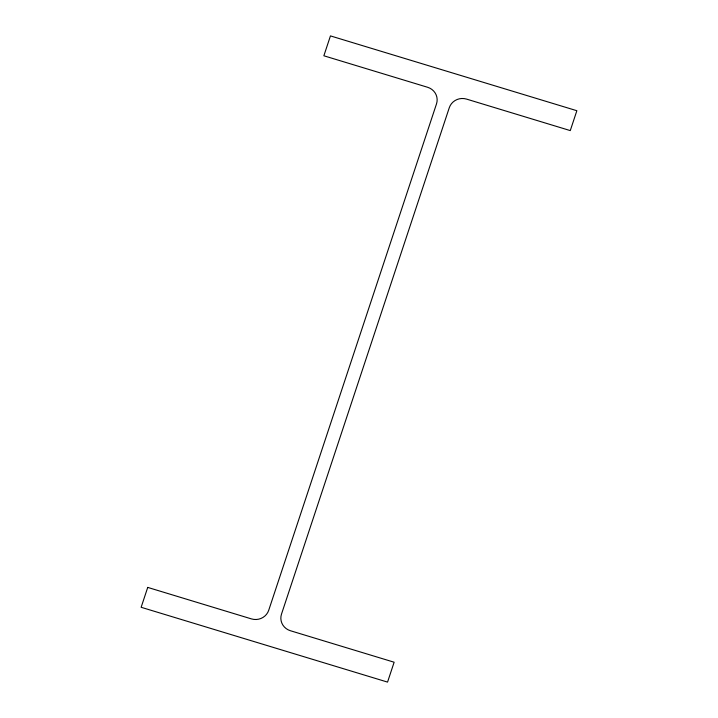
<?xml version="1.0" encoding="UTF-8"?>
<svg xmlns="http://www.w3.org/2000/svg" width="718" height="718" viewBox="0 0 718 718"><rect width="100%" height="100%" fill="white"/><g stroke="black" fill="none" stroke-linecap="round" stroke-linejoin="round"><path stroke-width="1.08" d="M147.728 587.405L141.141 607.284L387.549 682.1L394.137 662.22L290.404 630.727A13.741 13.229 -3.1 0 1 281.492 614.132L449.271 107.745A13.741 13.229 -3.1 0 1 466.538 99.093L570.271 130.595L576.859 110.716L330.451 35.9L323.863 55.78L427.596 87.273A13.741 13.229 -3.1 0 1 436.508 103.868L268.729 610.255A13.741 13.229 -3.1 0 1 251.462 618.907L147.728 587.405"/></g></svg>
